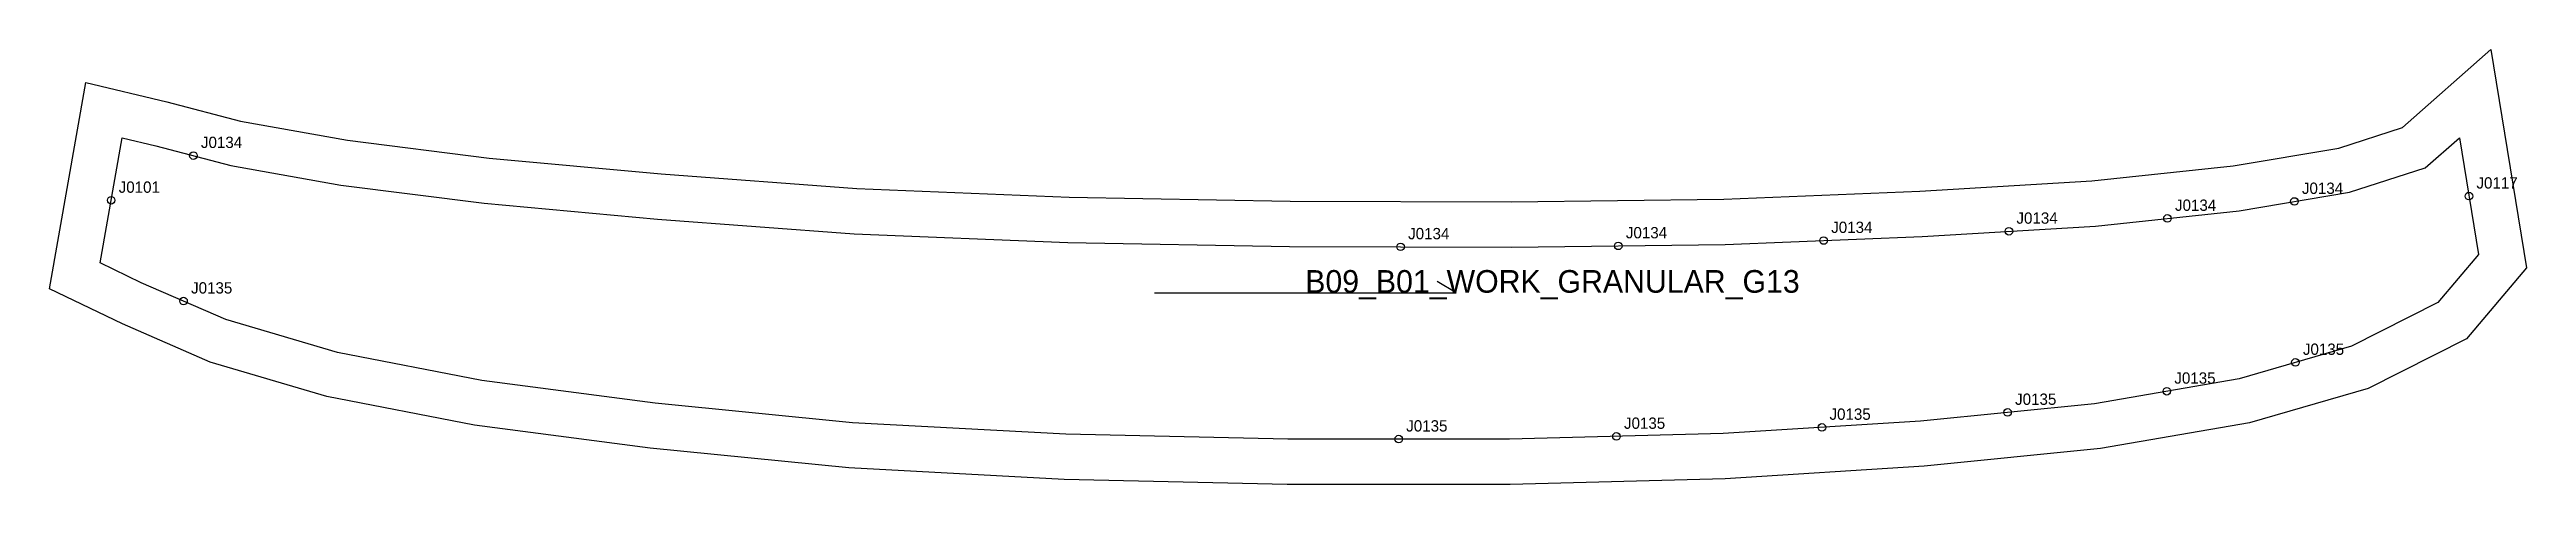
# Model space of a CAD drawing. Header units: millimetres. Extents: x -19 to 637, y -92 to 23.
import ezdxf

# ---------------------------------------------------------------- set-up
doc = ezdxf.new("R2010")
doc.units = ezdxf.units.MM
for name, color, linetype in [('CUT', 1, 'Continuous'), ('GRAIN', 3, 'Continuous'), ('LABEL', 7, 'Continuous'), ('NOTCH', 2, 'Continuous'), ('SEW', 5, 'Continuous')]:
    doc.layers.add(name, color=color, linetype=linetype)

msp = doc.modelspace()

# ---------------------------------------------------------------- linework, layer by layer
at = {"layer": 'CUT'}
msp.add_lwpolyline([(-9.6, 14.63), (11.87, 9.5), (31.4, 4.38), (59.74, -0.67), (97.28, -5.41), (142.9, -9.61), (194.8, -13.5), (251.05, -15.77), (309.67, -16.81), (368.32, -17.04), (424.68, -16.3), (476.66, -14.21), (522.24, -11.45), (559.7, -7.46), (587.7, -2.75), (604.57, 2.67), (628.06, 23.34), (637.48, -34.52), (621.54, -53.33), (595.49, -66.44), (564, -75.57), (524.56, -82.39), (477.81, -87.05), (425.05, -90.41), (368.02, -91.86), (308.89, -91.87), (249.74, -90.56), (192.69, -87.49), (139.98, -82.3), (93.42, -76.15), (54.26, -68.57), (23.35, -59.45), (0.09, -49.36), (-19.27, -40.07), (-9.6, 14.63)], close=True, dxfattribs=at)
at = {"layer": 'GRAIN'}
for p, q in [((353.67, -41.08), (348.67, -38.08)), ((273.67, -41.08), (353.67, -41.08))]:
    msp.add_line(p, q, dxfattribs=at)
at = {"layer": 'NOTCH'}
for centre in [(18.88, -4.74), (-2.93, -16.6), (575.94, -16.9), (622.22, -15.49), (451.13, -27.25), (500.25, -24.8), (542.29, -21.39), (338.96, -28.92), (396.69, -28.67), (16.26, -43.3), (576.2, -59.54), (499.89, -72.79), (542.12, -67.18), (396.19, -79.14), (450.68, -76.75), (338.45, -79.86)]:
    msp.add_circle(centre, 1, dxfattribs=at)
at = {"layer": 'SEW'}
msp.add_lwpolyline([(0, 0), (8.95, -2.14), (28.82, -7.35), (57.93, -12.54), (95.98, -17.34), (141.9, -21.57), (194.11, -25.48), (250.7, -27.77), (309.54, -28.81), (368.38, -29.04), (425, -28.3), (477.26, -26.19), (523.24, -23.42), (561.33, -19.36), (590.55, -14.44), (610.62, -7.99), (619.7, 0), (624.74, -30.98), (613.96, -43.71), (591.09, -55.23), (561.3, -63.86), (522.95, -70.5), (476.83, -75.08), (424.52, -78.42), (367.87, -79.86), (309.03, -79.87), (250.19, -78.57), (193.6, -75.52), (141.35, -70.38), (95.35, -64.3), (57.11, -56.89), (27.45, -48.15), (5.07, -38.45), (-5.87, -33.19)], close=True, dxfattribs=at)

# ---------------------------------------------------------------- texts
at = {"layer": 'LABEL'}
for s, height, p in [('J0134', 3, (20.88, -2.74)), ('J0101', 3, (-0.93, -14.6)), ('J0134', 3, (577.94, -14.9)), ('J0117', 3, (624.22, -13.49)), ('J0134', 3, (544.29, -19.39)), ('J0134', 3, (340.96, -26.92)), ('J0134', 3, (398.69, -26.67)), ('J0134', 3, (453.13, -25.25)), ('J0134', 3, (502.25, -22.8)), ('J0135', 3, (18.26, -41.3)), ('B09_B01_WORK_GRANULAR_G13', 6, (313.67, -41.08)), ('J0135', 3, (578.2, -57.54)), ('J0135', 3, (544.12, -65.18)), ('J0135', 3, (452.68, -74.75)), ('J0135', 3, (501.89, -70.79)), ('J0135', 3, (340.45, -77.86)), ('J0135', 3, (398.19, -77.14))]:
    msp.add_text(s, height=height, dxfattribs=at).set_placement(p)

doc.saveas('drawing.dxf')
